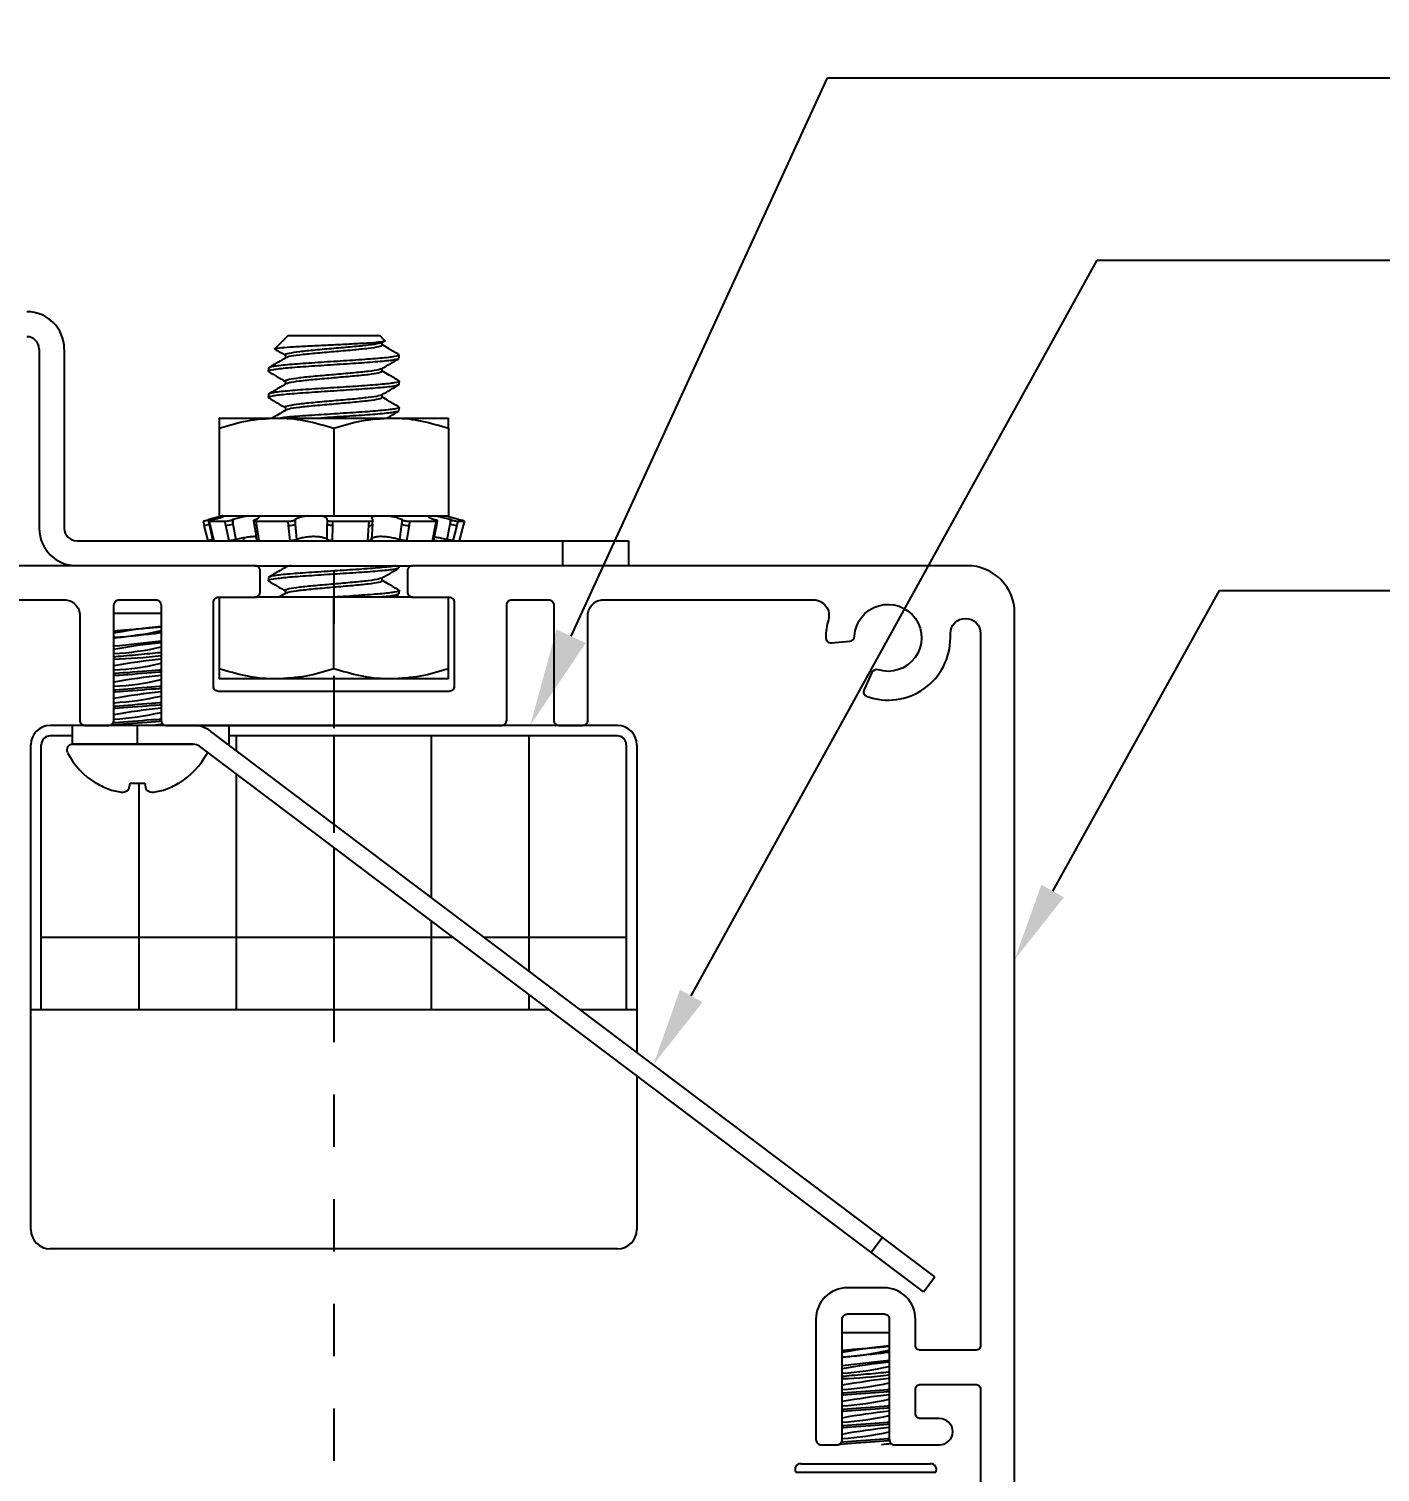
# Model space of a CAD drawing. Extents: x -5.3 to 5.7, y -1.2 to 8.2.
# Drawn here: x -0.582 to 1.998, y 1.698 to 4.455 of the extents above; entities that cross this region are included whole.
import ezdxf
from ezdxf import colors
from ezdxf.entities.mleader import LeaderData, LeaderLine
from ezdxf.math import Vec2, Vec3

# ---------------------------------------------------------------- set-up
doc = ezdxf.new("R2010")
doc.units = 0
doc.header["$LTSCALE"] = 0.5
doc.header["$MEASUREMENT"] = 0
doc.linetypes.add('PHANTOM', pattern=[0.5, 0.25, -0.05, 0.05, -0.05, 0.05, -0.05])
doc.layers.add('Construction', color=60, linetype='PHANTOM', plot=False)
doc.layers.add('CUST DWG', color=60, linetype='CONTINUOUS', lineweight=20)
for name, color, linetype in [('Driver', 210, 'CONTINUOUS'), ('FAB DWG', 221, 'CONTINUOUS'), ('Hardware', 242, 'CONTINUOUS'), ('Housing', 150, 'CONTINUOUS'), ('Mounting', 4, 'CONTINUOUS')]:
    doc.layers.add(name, color=color, linetype=linetype)
doc.styles.add('LSAD_Standard', font='arial.ttf')
doc.styles.get("Standard").update_dxf_attribs({"font": 'arial.ttf'})

msp = doc.modelspace()

# ---------------------------------------------------------------- linework, layer by layer
at = {"layer": 'Construction', "ltscale": 0.5, "transparency": 16777216}
msp.add_line((0, 3.4192), (0, 0), dxfattribs=at)
at = {"layer": 'Driver', "transparency": 16777216}
for p, q in [((0.5415, 3.1242), (-0.5415, 3.1242)), ((-0.4999, 3.1042), (-0.5415, 3.1042)), ((0.5415, 3.1042), (-0.2002, 3.1042)), ((-0.1862, 3.1042), (-0.1862, 3.0762)), ((0, 3.1042), (0, 2.9359)), ((0.1862, 3.1042), (0.1862, 2.7955)), ((0.3724, 3.1042), (0.3724, 2.6552)), ((-0.5785, 2.1612), (-0.5785, 3.0872)), ((-0.5585, 2.5809), (-0.5585, 3.0872)), ((0.5585, 3.0872), (0.5585, 2.5809)), ((0.5785, 3.0872), (0.5785, 2.4999)), ((-0.3724, 3.0139), (-0.3724, 2.5809)), ((-0.1862, 3.0312), (-0.1862, 2.5809)), ((0, 2.8909), (0, 2.5809)), ((0.1862, 2.7506), (0.1862, 2.5809)), ((0.2283, 2.7189), (-0.5585, 2.7189)), ((0.5585, 2.7189), (0.2879, 2.7189)), ((0.3724, 2.6103), (0.3724, 2.5809)), ((0.4114, 2.5809), (-0.5785, 2.5809)), ((0.5785, 2.5809), (0.471, 2.5809)), ((0.5785, 2.455), (0.5785, 2.1612)), ((0.5415, 2.1242), (-0.5415, 2.1242))]:
    msp.add_line(p, q, dxfattribs=at)
for centre, radius, start, end in [((-0.5415, 3.0872), 0.037, 90, 180), ((0.5415, 3.0872), 0.037, 0, 90), ((-0.5415, 3.0872), 0.017, 90, 180), ((0.5415, 3.0872), 0.017, 0, 90), ((-0.5415, 2.1612), 0.037, 180, 270), ((0.5415, 2.1612), 0.037, 270, 0)]:
    msp.add_arc(centre, radius, start, end, dxfattribs=at)
at = {"layer": 'Hardware', "transparency": 16777216}
for p, q in [((-0.0874, 3.8692), (-0.1129, 3.8438)), ((-0.0874, 3.8692), (0.0876, 3.8692)), ((0.097, 3.8597), (0.0876, 3.8692)), ((0.0917, 3.8556), (0.0962, 3.8583)), ((0.0926, 3.8504), (0.0926, 3.8561)), ((0.1219, 3.8338), (0.1251, 3.8317)), ((-0.1249, 3.8067), (-0.1249, 3.8004)), ((-0.0925, 3.8317), (-0.0925, 3.826)), ((0.0926, 3.8004), (0.0926, 3.8061)), ((0.1251, 3.8255), (0.1251, 3.8317)), ((-0.0925, 3.7817), (-0.0925, 3.776)), ((0.1251, 3.7754), (0.1251, 3.7817)), ((-0.1249, 3.7567), (-0.1249, 3.7505)), ((0.0926, 3.7504), (0.0926, 3.7561)), ((-0.0925, 3.7317), (-0.0925, 3.726)), ((0.1251, 3.7255), (0.1251, 3.7317)), ((-0.2187, 3.7114), (-0.1093, 3.7114)), ((-0.1093, 3.7114), (0.1094, 3.7114)), ((0.1094, 3.7114), (0.2188, 3.7114)), ((-0.2187, 3.6918), (-0.2187, 3.5244)), ((0.0001, 3.6918), (0.0001, 3.5244)), ((0.2188, 3.6918), (0.2188, 3.5244)), ((-0.2497, 3.5142), (-0.2476, 3.5062)), ((-0.2476, 3.5062), (-0.2379, 3.5088)), ((-0.2398, 3.477), (-0.2476, 3.5062)), ((-0.2379, 3.5174), (-0.2401, 3.5168)), ((-0.2401, 3.5168), (-0.2379, 3.5088)), ((-0.239, 3.5143), (-0.2369, 3.5062)), ((-0.2385, 3.5142), (-0.2081, 3.5142)), ((-0.2385, 3.5142), (-0.2364, 3.5062)), ((-0.2118, 3.5244), (-0.2379, 3.5174)), ((-0.2379, 3.5174), (-0.2379, 3.5149)), ((-0.2379, 3.5102), (-0.2379, 3.5088)), ((-0.2379, 3.5088), (-0.2319, 3.4792)), ((-0.2364, 3.5062), (-0.2291, 3.477)), ((-0.2319, 3.5168), (-0.2298, 3.5174)), ((-0.2187, 3.5244), (0.0001, 3.5244)), ((-0.2064, 3.5062), (-0.2081, 3.5142)), ((-0.1996, 3.477), (-0.2064, 3.5062)), ((-0.1925, 3.5174), (-0.1942, 3.5168)), ((-0.1942, 3.5168), (-0.1925, 3.5088)), ((-0.1925, 3.5174), (-0.1925, 3.5088)), ((-0.1925, 3.5088), (-0.1873, 3.4792)), ((-0.1532, 3.5151), (-0.1518, 3.5071)), ((-0.1511, 3.5168), (-0.1497, 3.5174)), ((-0.149, 3.5142), (-0.087, 3.5142)), ((-0.149, 3.5142), (-0.1477, 3.5062)), ((-0.1477, 3.5062), (-0.1434, 3.477)), ((-0.0864, 3.5062), (-0.087, 3.5142)), ((-0.0832, 3.477), (-0.0864, 3.5062)), ((-0.0735, 3.5174), (-0.0741, 3.5168)), ((-0.0741, 3.5168), (-0.0735, 3.5088)), ((-0.0735, 3.5174), (-0.0735, 3.5088)), ((-0.0735, 3.5088), (-0.0711, 3.4792)), ((-0.0127, 3.4792), (-0.0124, 3.5088)), ((-0.0125, 3.5168), (-0.0124, 3.5174)), ((-0.0125, 3.5167), (-0.0124, 3.5086)), ((-0.0025, 3.5062), (-0.0029, 3.477)), ((-0.0026, 3.5142), (0.0674, 3.5142)), ((-0.0026, 3.5142), (-0.0025, 3.5062)), ((0.0001, 3.5244), (0.2188, 3.5244)), ((0.065, 3.477), (0.0667, 3.5062)), ((0.0667, 3.5062), (0.0674, 3.5142)), ((0.0736, 3.5088), (0.0723, 3.4792)), ((0.0736, 3.5174), (0.0743, 3.5168)), ((0.0741, 3.5079), (0.0747, 3.516)), ((0.1259, 3.4792), (0.1297, 3.5088)), ((0.1297, 3.5174), (0.1297, 3.5088)), ((0.1309, 3.5168), (0.1297, 3.5174)), ((0.1297, 3.5088), (0.1309, 3.5168)), ((0.1437, 3.5062), (0.1388, 3.477)), ((0.1448, 3.5142), (0.1437, 3.5062)), ((0.1448, 3.5142), (0.196, 3.5142)), ((0.1884, 3.477), (0.1943, 3.5062)), ((0.1926, 3.5174), (0.1943, 3.5168)), ((0.1943, 3.5062), (0.196, 3.5142)), ((0.1965, 3.5066), (0.1982, 3.5147)), ((0.2381, 3.5174), (0.2119, 3.5244)), ((0.2164, 3.4792), (0.2222, 3.5088)), ((0.2222, 3.5174), (0.2222, 3.5088)), ((0.2243, 3.5168), (0.2222, 3.5174)), ((0.2222, 3.5088), (0.2243, 3.5168)), ((0.235, 3.5062), (0.2274, 3.477)), ((0.237, 3.5142), (0.235, 3.5062)), ((0.237, 3.5142), (0.2498, 3.5142)), ((0.2381, 3.5174), (0.2402, 3.5168)), ((0.2399, 3.477), (0.2477, 3.5062)), ((0.2477, 3.5062), (0.2499, 3.5142)), ((0.2477, 3.5062), (0.2498, 3.5142)), ((0.2477, 3.5062), (0.2477, 3.5062)), ((-0.1723, 3.4828), (-0.1723, 3.477)), ((-0.0925, 3.4292), (-0.0925, 3.426)), ((0.1251, 3.4254), (0.1251, 3.4292)), ((-0.1249, 3.4067), (-0.1249, 3.4004)), ((0.0926, 3.4004), (0.0926, 3.4061)), ((0.0001, 3.3692), (-0.1506, 3.3692)), ((-0.0915, 3.3766), (-0.1035, 3.3696)), ((-0.0925, 3.3817), (-0.0925, 3.376)), ((0.0001, 3.2325), (0.0001, 3.3692)), ((0.1507, 3.3692), (0.0001, 3.3692)), ((0.115, 3.3692), (0.1244, 3.3747)), ((0.1251, 3.3755), (0.1251, 3.3817)), ((0.2188, 3.2325), (0.2188, 3.3692)), ((-0.1093, 3.2129), (-0.2187, 3.2129)), ((0.1094, 3.2129), (-0.1093, 3.2129)), ((0.2188, 3.2129), (0.1094, 3.2129)), ((-0.2686, 3.1242), (-0.4999, 3.1242)), ((-0.4999, 3.1242), (-0.4999, 3.0883)), ((-0.3749, 3.0883), (-0.3749, 3.1242)), ((-0.2002, 3.1242), (-0.2686, 3.1242)), ((-0.2002, 3.1242), (-0.2002, 3.0883)), ((-0.2686, 3.0883), (-0.4999, 3.0883)), ((1.1477, 2.071), (-0.235, 3.1129)), ((-0.2002, 3.0883), (-0.2023, 3.0883)), ((1.1261, 2.0424), (-0.2566, 3.0843)), ((1.0478, 2.1463), (1.0262, 2.1176)), ((1.1261, 2.0424), (1.1477, 2.071))]:
    msp.add_line(p, q, dxfattribs=at)
at = {"layer": 'Hardware', "linetype": 'Continuous', "transparency": 16777216}
for p, q in [((-0.3299, 3.3383), (-0.4199, 3.3383)), ((-0.3228, 3.1242), (-0.3228, 3.1246)), ((-0.4989, 3.0883), (-0.3749, 3.0883)), ((-0.3749, 3.0883), (-0.2686, 3.0883)), ((-0.4544, 3.0139), (-0.4532, 3.0139)), ((-0.3911, 3.0017), (-0.389, 3.0139)), ((-0.389, 3.0139), (-0.3609, 3.0139)), ((-0.3609, 3.0139), (-0.3588, 3.0017)), ((-0.2967, 3.0139), (-0.2955, 3.0139)), ((1.0607, 1.964), (0.9707, 1.964)), ((0.8917, 1.714), (1.0157, 1.714)), ((1.0157, 1.714), (1.1397, 1.714)), ((0.882, 1.6978), (1.0157, 1.6978)), ((1.0157, 1.6978), (1.1494, 1.6978))]:
    msp.add_line(p, q, dxfattribs=at)
at = {"layer": 'Hardware', "transparency": 16777216, "flags": 128}
for points in [[(-0.2364, 3.5062), (-0.2369, 3.5062), (-0.2369, 3.5062)], [(-0.1477, 3.5062), (-0.1492, 3.5062), (-0.1504, 3.5063), (-0.1512, 3.5066), (-0.1517, 3.5069), (-0.1518, 3.5071)], [(-0.0025, 3.5062), (-0.0045, 3.5062), (-0.0064, 3.5063), (-0.0082, 3.5066), (-0.0097, 3.5069), (-0.0109, 3.5073), (-0.0118, 3.5077), (-0.0123, 3.5082), (-0.0124, 3.5086)], [(0.0667, 3.5062), (0.0686, 3.5062), (0.0703, 3.5063), (0.0717, 3.5066), (0.0728, 3.5069), (0.0736, 3.5073), (0.074, 3.5077), (0.0741, 3.5079)], [(0.1943, 3.5062), (0.1954, 3.5062), (0.1961, 3.5063), (0.1965, 3.5066), (0.1965, 3.5066)]]:
    msp.add_lwpolyline(points, dxfattribs=at)
at = {"layer": 'Hardware', "linetype": 'Continuous', "transparency": 16777216, "flags": 128}
for points in [[(-0.3294, 3.3126), (-0.3317, 3.3122), (-0.3343, 3.3119), (-0.3372, 3.3115), (-0.3405, 3.3111), (-0.344, 3.3108), (-0.3476, 3.3104), (-0.3515, 3.3101), (-0.3555, 3.3098), (-0.3598, 3.3094), (-0.3641, 3.309), (-0.3685, 3.3087), (-0.373, 3.3083), (-0.3776, 3.3079), (-0.3821, 3.3075), (-0.3866, 3.3071), (-0.391, 3.3068), (-0.3955, 3.3064), (-0.3996, 3.3061), (-0.4036, 3.3057), (-0.4074, 3.3054), (-0.4111, 3.305), (-0.4144, 3.3047), (-0.4175, 3.3043), (-0.4204, 3.3039)], [(-0.4206, 3.2912), (-0.4173, 3.2917), (-0.4137, 3.2922), (-0.4097, 3.2927), (-0.4055, 3.2931), (-0.4012, 3.2936), (-0.3966, 3.2941), (-0.3919, 3.2946), (-0.3869, 3.2951), (-0.3822, 3.2956), (-0.3774, 3.2961), (-0.3726, 3.2966), (-0.3677, 3.2972), (-0.363, 3.2977), (-0.3584, 3.2982), (-0.3539, 3.2987), (-0.3494, 3.2992), (-0.3453, 3.2996), (-0.3414, 3.3001), (-0.3378, 3.3006), (-0.3343, 3.3011), (-0.3314, 3.3016), (-0.3288, 3.3021)], [(-0.4199, 3.2553), (-0.4163, 3.2557), (-0.4115, 3.2562), (-0.4063, 3.2567), (-0.4011, 3.2572), (-0.3958, 3.2576), (-0.3901, 3.2582), (-0.3843, 3.2587), (-0.3788, 3.2592), (-0.3732, 3.2597), (-0.3675, 3.2602), (-0.3619, 3.2608), (-0.3565, 3.2613), (-0.3512, 3.2617), (-0.3461, 3.2622), (-0.3411, 3.2627), (-0.3365, 3.2632), (-0.3322, 3.2637), (-0.3282, 3.2642)], [(-0.4199, 3.2235), (-0.4167, 3.2238), (-0.4094, 3.2244), (-0.4016, 3.225), (-0.3931, 3.2256), (-0.3841, 3.2263), (-0.3749, 3.227), (-0.3657, 3.2277), (-0.3568, 3.2283), (-0.3483, 3.229), (-0.3404, 3.2296), (-0.3331, 3.2302), (-0.3299, 3.2305)], [(-0.4199, 3.2196), (-0.4167, 3.2199), (-0.4094, 3.2205), (-0.4016, 3.2211), (-0.3931, 3.2217), (-0.3841, 3.2224), (-0.3749, 3.2231), (-0.3657, 3.2238), (-0.3568, 3.2244), (-0.3483, 3.2251), (-0.3404, 3.2257), (-0.3331, 3.2263), (-0.3299, 3.2266)], [(-0.4199, 3.1922), (-0.4167, 3.1925), (-0.4094, 3.1931), (-0.4016, 3.1937), (-0.3931, 3.1944), (-0.3841, 3.195), (-0.3749, 3.1957), (-0.3657, 3.1964), (-0.3568, 3.1971), (-0.3483, 3.1977), (-0.3404, 3.1983), (-0.3331, 3.1989), (-0.3299, 3.1992)], [(-0.4199, 3.1883), (-0.4167, 3.1886), (-0.4094, 3.1892), (-0.4016, 3.1898), (-0.3931, 3.1904), (-0.3841, 3.1911), (-0.3749, 3.1918), (-0.3657, 3.1925), (-0.3568, 3.1932), (-0.3483, 3.1938), (-0.3404, 3.1944), (-0.3331, 3.195), (-0.3299, 3.1953)], [(-0.4199, 3.161), (-0.4167, 3.1613), (-0.4094, 3.1619), (-0.4016, 3.1625), (-0.3931, 3.1631), (-0.3841, 3.1638), (-0.3749, 3.1645), (-0.3657, 3.1652), (-0.3568, 3.1658), (-0.3483, 3.1665), (-0.3404, 3.1671), (-0.3331, 3.1677), (-0.3299, 3.168)], [(-0.4199, 3.1571), (-0.4167, 3.1574), (-0.4094, 3.158), (-0.4016, 3.1586), (-0.3931, 3.1592), (-0.3841, 3.1599), (-0.3749, 3.1606), (-0.3657, 3.1613), (-0.3568, 3.1619), (-0.3483, 3.1626), (-0.3404, 3.1632), (-0.3331, 3.1638), (-0.3299, 3.1641)], [(-0.4255, 3.1253), (-0.4235, 3.1255), (-0.4167, 3.1261), (-0.4094, 3.1267), (-0.4016, 3.1273), (-0.3931, 3.1279), (-0.3841, 3.1286), (-0.3749, 3.1293), (-0.3657, 3.13), (-0.3568, 3.1307), (-0.3483, 3.1313), (-0.3404, 3.1319), (-0.3331, 3.1325), (-0.3298, 3.1328)], [(-0.421, 3.1296), (-0.4167, 3.13), (-0.4094, 3.1306), (-0.4016, 3.1312), (-0.3931, 3.1319), (-0.3841, 3.1325), (-0.3749, 3.1332), (-0.3657, 3.1339), (-0.3568, 3.1346), (-0.3483, 3.1352), (-0.3404, 3.1358), (-0.3331, 3.1364), (-0.3299, 3.1367)], [(1.0607, 1.9382), (1.0589, 1.9379), (1.0563, 1.9376), (1.0534, 1.9372), (1.0502, 1.9368), (1.0466, 1.9365), (1.043, 1.9361), (1.0392, 1.9358), (1.0351, 1.9355), (1.0308, 1.9351), (1.0265, 1.9347), (1.0221, 1.9344), (1.0176, 1.934), (1.013, 1.9336), (1.0085, 1.9332), (1.0041, 1.9328), (0.9996, 1.9325), (0.9952, 1.9321), (0.991, 1.9318), (0.987, 1.9314), (0.9832, 1.9311), (0.9795, 1.9307), (0.9762, 1.9304), (0.9731, 1.93), (0.9707, 1.9297)], [(0.9707, 1.917), (0.9733, 1.9174), (0.9769, 1.9179), (0.9809, 1.9184), (0.9852, 1.9188), (0.9895, 1.9193), (0.994, 1.9198), (0.9988, 1.9203), (1.0037, 1.9208), (1.0084, 1.9213), (1.0132, 1.9218), (1.0181, 1.9223), (1.023, 1.9229), (1.0276, 1.9234), (1.0322, 1.9239), (1.0368, 1.9244), (1.0412, 1.9249), (1.0453, 1.9253), (1.0492, 1.9258), (1.0529, 1.9263), (1.0563, 1.9268), (1.0592, 1.9273), (1.0607, 1.9276)], [(0.9707, 1.881), (0.9743, 1.8814), (0.9792, 1.8819), (0.9843, 1.8824), (0.9895, 1.8829), (0.9949, 1.8833), (1.0005, 1.8839), (1.0063, 1.8844), (1.0118, 1.8849), (1.0175, 1.8854), (1.0231, 1.8859), (1.0287, 1.8865), (1.0341, 1.887), (1.0394, 1.8874), (1.0445, 1.8879), (1.0495, 1.8884), (1.0541, 1.8889), (1.0584, 1.8894), (1.0607, 1.8896)], [(0.9707, 1.8492), (0.9739, 1.8495), (0.9812, 1.8501), (0.989, 1.8507), (0.9975, 1.8513), (1.0065, 1.852), (1.0157, 1.8527), (1.0249, 1.8534), (1.0339, 1.854), (1.0423, 1.8547), (1.0502, 1.8553), (1.0575, 1.8559), (1.0607, 1.8562)], [(0.9707, 1.8453), (0.9739, 1.8456), (0.9812, 1.8462), (0.989, 1.8468), (0.9975, 1.8474), (1.0065, 1.8481), (1.0157, 1.8488), (1.0249, 1.8495), (1.0339, 1.8501), (1.0423, 1.8508), (1.0502, 1.8514), (1.0575, 1.852), (1.0607, 1.8523)], [(0.9707, 1.8179), (0.9739, 1.8182), (0.9812, 1.8188), (0.989, 1.8194), (0.9975, 1.8201), (1.0065, 1.8207), (1.0157, 1.8214), (1.0249, 1.8221), (1.0339, 1.8228), (1.0423, 1.8234), (1.0502, 1.824), (1.0575, 1.8246), (1.0607, 1.8249)], [(0.9707, 1.814), (0.9739, 1.8143), (0.9812, 1.8149), (0.989, 1.8155), (0.9975, 1.8161), (1.0065, 1.8168), (1.0157, 1.8175), (1.0249, 1.8182), (1.0339, 1.8189), (1.0423, 1.8195), (1.0502, 1.8201), (1.0575, 1.8207), (1.0607, 1.821)], [(0.9707, 1.7867), (0.9739, 1.787), (0.9812, 1.7876), (0.989, 1.7882), (0.9975, 1.7888), (1.0065, 1.7895), (1.0157, 1.7902), (1.0249, 1.7909), (1.0339, 1.7915), (1.0423, 1.7922), (1.0502, 1.7928), (1.0575, 1.7934), (1.0607, 1.7937)], [(0.9707, 1.7828), (0.9739, 1.7831), (0.9812, 1.7837), (0.989, 1.7843), (0.9975, 1.7849), (1.0065, 1.7856), (1.0157, 1.7863), (1.0249, 1.787), (1.0339, 1.7876), (1.0423, 1.7883), (1.0502, 1.7889), (1.0575, 1.7895), (1.0607, 1.7898)], [(0.9649, 1.7509), (0.9671, 1.7512), (0.9739, 1.7518), (0.9812, 1.7524), (0.989, 1.753), (0.9975, 1.7536), (1.0065, 1.7543), (1.0157, 1.755), (1.0249, 1.7557), (1.0339, 1.7564), (1.0423, 1.757), (1.0502, 1.7576), (1.0575, 1.7582), (1.0608, 1.7585)], [(0.9695, 1.7553), (0.9739, 1.7557), (0.9812, 1.7563), (0.989, 1.7569), (0.9975, 1.7576), (1.0065, 1.7582), (1.0157, 1.7589), (1.0249, 1.7596), (1.0339, 1.7603), (1.0423, 1.7609), (1.0502, 1.7615), (1.0575, 1.7621), (1.0607, 1.7624)]]:
    msp.add_lwpolyline(points, dxfattribs=at)
at = {"layer": 'Hardware', "transparency": 16777216}
for centre, radius, start, end in [((-0.2087, 3.5571), 0.0509, 272.5399, 288.5203), ((-0.0847, 3.531), 0.0249, 266.0777, 296.6491), ((0.1432, 3.5426), 0.0364, 248.2506, 270.7763), ((0.241, 3.5684), 0.0625, 252.5474, 264.4831), ((-0.2686, 3.0683), 0.0559, 53, 90), ((-0.2686, 3.0683), 0.02, 53, 90)]:
    msp.add_arc(centre, radius, start, end, dxfattribs=at)
at = {"layer": 'Hardware', "linetype": 'Continuous', "transparency": 16777216}
for centre, radius, start, end in [((-0.1958, 2.0583), 1.2623, 96.0978, 100.2255), ((-0.4482, 3.8138), 0.522, 273.1066, 283.0971), ((-0.7018, 6.2062), 2.9438, 275.494, 277.2566), ((-0.1958, 2.0265), 1.2629, 96.0988, 100.2248), ((-0.4572, 4.3093), 1.0592, 272.0003, 276.9013), ((-0.4482, 3.7827), 0.5221, 273.108, 283.096), ((-0.1956, 1.9944), 1.2637, 96.1004, 100.2237), ((-0.4482, 3.7514), 0.5221, 273.108, 283.096), ((-0.1956, 1.9632), 1.2637, 96.1004, 100.2237), ((-0.4482, 3.7202), 0.5221, 273.108, 283.096), ((-0.1956, 1.9319), 1.2637, 96.1004, 100.2237), ((-0.4482, 3.6889), 0.5221, 273.108, 283.096), ((-0.1956, 1.9007), 1.2637, 96.1004, 100.2237), ((-0.4527, 3.6867), 0.5514, 273.4052, 282.8632), ((-0.2093, 1.9607), 1.1714, 95.7224, 96.6796), ((-0.4989, 3.0773), 0.011, 90, 207.7001), ((-0.3749, 3.1423), 0.151, 207.7001, 238.2579), ((-0.3749, 3.1423), 0.151, 301.7421, 332.2999), ((-0.251, 3.0773), 0.011, 332.2999, 334.5453), ((-0.3753, 3.1442), 0.1518, 239.1506, 249.8273), ((-0.3746, 3.1442), 0.1518, 290.1727, 300.8494), ((-0.3891, 3.1221), 0.1264, 252.2592, 263.9232), ((-0.4118, 3.0313), 0.0361, 284.8463, 304.941), ((-0.3381, 3.0313), 0.0361, 235.059, 255.1537), ((-0.3607, 3.1221), 0.1264, 276.0768, 287.7408), ((1.1948, 0.684), 1.2623, 96.0978, 100.2255), ((0.9424, 2.4395), 0.522, 273.1066, 283.0971), ((0.6888, 4.8319), 2.9438, 275.494, 277.2566), ((1.1949, 0.6522), 1.2629, 96.0988, 100.2248), ((0.9424, 2.4084), 0.5221, 273.108, 283.096), ((0.9334, 2.935), 1.0592, 272.0165, 276.9013), ((1.195, 0.6201), 1.2637, 96.1004, 100.2237), ((0.9424, 2.3771), 0.5221, 273.108, 283.096), ((1.195, 0.5889), 1.2637, 96.1004, 100.2237), ((0.9424, 2.3459), 0.5221, 273.108, 283.096), ((1.195, 0.5576), 1.2637, 96.1004, 100.2237), ((0.9424, 2.3146), 0.5221, 273.108, 283.096), ((1.195, 0.5264), 1.2637, 96.1004, 100.2237), ((0.9379, 2.3124), 0.5514, 273.4052, 282.8632), ((1.1813, 0.5864), 1.1714, 95.7168, 96.6374), ((0.8917, 1.703), 0.011, 90, 207.7001), ((1.1397, 1.703), 0.011, 332.2999, 90)]:
    msp.add_arc(centre, radius, start, end, dxfattribs=at)
at = {"layer": 'Hardware', "transparency": 16777216}
for points, knots in [([(-0.1127, 3.8436), (-0.1128, 3.8436), (-0.1144, 3.8442), (-0.1052, 3.8454), (-0.0852, 3.8472), (-0.0549, 3.8488), (-0.0194, 3.8506), (0.0172, 3.8523), (0.0506, 3.8541), (0.0775, 3.8557), (0.0932, 3.8575), (0.0995, 3.8587), (0.097, 3.8594), (0.0968, 3.8594)], [0, 0, 0, 0, 0.006633, 0.123885, 0.237209, 0.350606, 0.460883, 0.570203, 0.677668, 0.782933, 0.887579, 0.988809, 1, 1, 1, 1]), ([(-0.1117, 3.8423), (-0.1104, 3.8416), (-0.104, 3.8379), (-0.0976, 3.8341), (-0.0925, 3.8311)], [0, 0, 0, 0, 0.196907, 1, 1, 1, 1]), ([(0.0901, 3.8556), (0.0891, 3.8549), (0.0864, 3.8532), (0.0668, 3.8505), (0.0365, 3.8473), (0, 3.8442), (-0.0362, 3.8411), (-0.0674, 3.8379), (-0.0866, 3.8348), (-0.0948, 3.8327), (-0.0925, 3.8317), (-0.0925, 3.8317)], [0, 0, 0, 0, 0.0840639, 0.2148943, 0.3457246, 0.476555, 0.6073854, 0.7382158, 0.8690461, 0.9998765, 1, 1, 1, 1]), ([(0.0926, 3.8504), (0.0912, 3.8494), (0.0884, 3.8473), (0.067, 3.8442), (0.0364, 3.8411), (0.0001, 3.8379), (-0.0364, 3.8348), (-0.0667, 3.8317), (-0.0863, 3.829), (-0.0889, 3.8273), (-0.0899, 3.8266)], [0, 0, 0, 0, 0.130928, 0.261918, 0.392908, 0.523898, 0.654888, 0.785877, 0.916867, 1, 1, 1, 1]), ([(0.1243, 3.8326), (0.1182, 3.8361), (0.1076, 3.8423), (0.097, 3.8484), (0.0926, 3.851)], [0, 0, 0, 0, 0.579774, 1, 1, 1, 1]), ([(0.1225, 3.8246), (0.121, 3.8239), (0.1174, 3.822), (0.0903, 3.8192), (0.0493, 3.8161), (0, 3.813), (-0.0489, 3.8098), (-0.0909, 3.8067), (-0.1175, 3.8036), (-0.1282, 3.8012), (-0.1234, 3.7999), (-0.1224, 3.7996)], [0, 0, 0, 0, 0.091898, 0.216898, 0.341898, 0.466898, 0.591898, 0.716898, 0.841898, 0.966898, 1, 1, 1, 1]), ([(-0.0915, 3.8266), (-0.0963, 3.8238), (-0.1072, 3.8174), (-0.1181, 3.8111), (-0.1243, 3.8075)], [0, 0, 0, 0, 0.437283, 1, 1, 1, 1]), ([(0.0901, 3.8056), (0.0891, 3.8049), (0.0864, 3.8032), (0.0668, 3.8004), (0.0365, 3.7973), (0, 3.7942), (-0.0362, 3.7911), (-0.0674, 3.788), (-0.0866, 3.7848), (-0.0948, 3.7827), (-0.0925, 3.7817), (-0.0925, 3.7817)], [0, 0, 0, 0, 0.0840639, 0.2148943, 0.3457246, 0.476555, 0.6073854, 0.7382158, 0.8690461, 0.9998765, 1, 1, 1, 1]), ([(0.0917, 3.8056), (0.0971, 3.8088), (0.108, 3.8151), (0.119, 3.8215), (0.1244, 3.8247)], [0, 0, 0, 0, 0.499505, 1, 1, 1, 1]), ([(0.1223, 3.7826), (0.1234, 3.7823), (0.1283, 3.781), (0.1177, 3.7786), (0.091, 3.7754), (0.0491, 3.7723), (0.0001, 3.7692), (-0.0491, 3.7661), (-0.0904, 3.763), (-0.1193, 3.7598), (-0.1231, 3.7577), (-0.1249, 3.7567)], [0, 0, 0, 0, 0.035149, 0.155755, 0.276361, 0.396968, 0.517574, 0.638181, 0.758787, 0.879394, 1, 1, 1, 1]), ([(-0.1243, 3.7997), (-0.1188, 3.7965), (-0.1082, 3.7903), (-0.0976, 3.7841), (-0.0925, 3.7811)], [0, 0, 0, 0, 0.515207, 1, 1, 1, 1]), ([(0.0926, 3.8004), (0.0912, 3.7994), (0.0884, 3.7973), (0.067, 3.7942), (0.0364, 3.7911), (0.0001, 3.788), (-0.0364, 3.7848), (-0.0667, 3.7817), (-0.0863, 3.779), (-0.0889, 3.7773), (-0.0899, 3.7766)], [0, 0, 0, 0, 0.130928, 0.261918, 0.392908, 0.523898, 0.654888, 0.785877, 0.916867, 1, 1, 1, 1]), ([(0.1243, 3.7826), (0.1182, 3.7861), (0.1076, 3.7923), (0.097, 3.7984), (0.0926, 3.801)], [0, 0, 0, 0, 0.579774, 1, 1, 1, 1]), ([(0.1251, 3.7754), (0.1232, 3.7744), (0.1194, 3.7723), (0.0905, 3.7692), (0.0492, 3.7661), (0, 3.763), (-0.0489, 3.7598), (-0.0909, 3.7567), (-0.1175, 3.7536), (-0.1282, 3.7512), (-0.1234, 3.7499), (-0.1224, 3.7496)], [0, 0, 0, 0, 0.120995, 0.24199, 0.362984, 0.483979, 0.604974, 0.725969, 0.846963, 0.967958, 1, 1, 1, 1]), ([(-0.0915, 3.7766), (-0.0963, 3.7738), (-0.1072, 3.7674), (-0.1181, 3.7611), (-0.1243, 3.7575)], [0, 0, 0, 0, 0.437283, 1, 1, 1, 1]), ([(-0.1243, 3.7497), (-0.1188, 3.7465), (-0.1082, 3.7403), (-0.0976, 3.7341), (-0.0925, 3.7311)], [0, 0, 0, 0, 0.5152071, 1, 1, 1, 1]), ([(0.0901, 3.7556), (0.0891, 3.7549), (0.0864, 3.7532), (0.0668, 3.7505), (0.0365, 3.7473), (0, 3.7442), (-0.0362, 3.7411), (-0.0674, 3.7379), (-0.0866, 3.7348), (-0.0948, 3.7327), (-0.0925, 3.7317), (-0.0925, 3.7317)], [0, 0, 0, 0, 0.084064, 0.214894, 0.345725, 0.476555, 0.607385, 0.738216, 0.869046, 0.999877, 1, 1, 1, 1]), ([(0.0926, 3.7504), (0.0912, 3.7494), (0.0884, 3.7473), (0.067, 3.7442), (0.0364, 3.7411), (0.0001, 3.7379), (-0.0364, 3.7348), (-0.0667, 3.7317), (-0.0863, 3.729), (-0.0889, 3.7273), (-0.0899, 3.7266)], [0, 0, 0, 0, 0.130928, 0.261918, 0.392908, 0.523898, 0.654888, 0.785877, 0.916867, 1, 1, 1, 1]), ([(0.0917, 3.7556), (0.0971, 3.7588), (0.108, 3.7651), (0.119, 3.7715), (0.1244, 3.7747)], [0, 0, 0, 0, 0.499505, 1, 1, 1, 1]), ([(0.1243, 3.7326), (0.1182, 3.7361), (0.1076, 3.7423), (0.097, 3.7484), (0.0926, 3.751)], [0, 0, 0, 0, 0.579774, 1, 1, 1, 1]), ([(-0.0915, 3.7266), (-0.0963, 3.7238), (-0.105, 3.7187), (-0.1137, 3.7137), (-0.1176, 3.7114)], [0, 0, 0, 0, 0.549411, 1, 1, 1, 1]), ([(0.1223, 3.7326), (0.1234, 3.7323), (0.1283, 3.731), (0.1177, 3.7286), (0.091, 3.7255), (0.0491, 3.7223), (-0.0001, 3.7192), (-0.0485, 3.7161), (-0.0853, 3.7135), (-0.0978, 3.7119), (-0.102, 3.7114)], [0, 0, 0, 0, 0.042886, 0.190044, 0.337202, 0.484359, 0.631517, 0.778675, 0.925833, 1, 1, 1, 1]), ([(0.1225, 3.7246), (0.121, 3.7239), (0.1175, 3.722), (0.0903, 3.7192), (0.0494, 3.7161), (0.0078, 3.7135), (-0.016, 3.7119), (-0.024, 3.7114)], [0, 0, 0, 0, 0.173425, 0.40932, 0.645214, 0.881109, 1, 1, 1, 1]), ([(0.1016, 3.7114), (0.1037, 3.7126), (0.1113, 3.7171), (0.119, 3.7215), (0.1244, 3.7247)], [0, 0, 0, 0, 0.282364, 1, 1, 1, 1]), ([(-0.2187, 3.6918), (-0.2009, 3.6973), (-0.1651, 3.7083), (-0.128, 3.7104), (-0.1093, 3.7114)], [0, 0, 0, 0, 0.495458, 1, 1, 1, 1]), ([(-0.2187, 3.7114), (-0.2187, 3.7107), (-0.2187, 3.7095), (-0.2187, 3.7013), (-0.2187, 3.6944), (-0.2187, 3.6918)], [0, 0, 0, 0, 0.383308, 0.772192, 1, 1, 1, 1]), ([(-0.1093, 3.7114), (-0.1067, 3.7114), (-0.0871, 3.7112), (-0.0501, 3.7069), (-0.0167, 3.6969), (0.0001, 3.6918)], [0, 0, 0, 0, 0.070069, 0.530774, 1, 1, 1, 1]), ([(0.0001, 3.6918), (0.0178, 3.6973), (0.0537, 3.7083), (0.0907, 3.7104), (0.1094, 3.7114)], [0, 0, 0, 0, 0.495458, 1, 1, 1, 1]), ([(0.1094, 3.7114), (0.112, 3.7114), (0.1317, 3.7112), (0.1687, 3.7069), (0.202, 3.6969), (0.2188, 3.6918)], [0, 0, 0, 0, 0.070069, 0.530774, 1, 1, 1, 1]), ([(0.2188, 3.6918), (0.2188, 3.6944), (0.2188, 3.7013), (0.2188, 3.7094), (0.2188, 3.7107), (0.2188, 3.7114)], [0, 0, 0, 0, 0.227808, 0.611434, 1, 1, 1, 1]), ([(-0.2497, 3.5142), (-0.2497, 3.5142), (-0.2495, 3.5142), (-0.248, 3.5147), (-0.2456, 3.5153), (-0.2428, 3.5161), (-0.2409, 3.5166), (-0.2401, 3.5168)], [0, 0, 0, 0, 0.209349, 0.418699, 0.628042, 0.837386, 1, 1, 1, 1]), ([(-0.2319, 3.5168), (-0.2329, 3.5165), (-0.235, 3.5159), (-0.2373, 3.5151), (-0.2388, 3.5146), (-0.2392, 3.5142), (-0.2387, 3.5142), (-0.2385, 3.5142)], [0, 0, 0, 0, 0.209349, 0.418698, 0.628046, 0.83739, 1, 1, 1, 1]), ([(-0.2113, 3.5244), (-0.2134, 3.5238), (-0.2177, 3.5228), (-0.2272, 3.5202), (-0.2343, 3.5183), (-0.2379, 3.5174)], [0, 0, 0, 0, 0.325685, 0.652908, 1, 1, 1, 1]), ([(-0.2298, 3.5174), (-0.2264, 3.5183), (-0.2197, 3.5203), (-0.2119, 3.5228), (-0.2092, 3.5239), (-0.2079, 3.5244)], [0, 0, 0, 0, 0.342928, 0.687029, 1, 1, 1, 1]), ([(-0.2081, 3.5142), (-0.2074, 3.5142), (-0.206, 3.5142), (-0.2029, 3.5147), (-0.1996, 3.5153), (-0.1966, 3.5161), (-0.1949, 3.5166), (-0.1942, 3.5168)], [0, 0, 0, 0, 0.209349, 0.418699, 0.628042, 0.837386, 1, 1, 1, 1]), ([(-0.1622, 3.5244), (-0.1647, 3.524), (-0.1705, 3.5231), (-0.1802, 3.521), (-0.1878, 3.5189), (-0.1916, 3.5177), (-0.1925, 3.5174)], [0, 0, 0, 0, 0.244744, 0.565141, 0.898576, 1, 1, 1, 1]), ([(-0.1511, 3.5168), (-0.1517, 3.5165), (-0.1529, 3.5159), (-0.1533, 3.5151), (-0.1527, 3.5146), (-0.1512, 3.5142), (-0.1497, 3.5142), (-0.149, 3.5142)], [0, 0, 0, 0, 0.209349, 0.418698, 0.628046, 0.83739, 1, 1, 1, 1]), ([(-0.1519, 3.5071), (-0.1511, 3.5025), (-0.1493, 3.4928), (-0.1483, 3.4831), (-0.1478, 3.478)], [0, 0, 0, 0, 0.475254, 1, 1, 1, 1]), ([(-0.1497, 3.5174), (-0.1477, 3.5184), (-0.1436, 3.5203), (-0.143, 3.5219), (-0.1427, 3.5227)], [0, 0, 0, 0, 0.499611, 1, 1, 1, 1]), ([(-0.087, 3.5142), (-0.0859, 3.5142), (-0.0837, 3.5142), (-0.0804, 3.5147), (-0.0774, 3.5153), (-0.0752, 3.5161), (-0.0745, 3.5166), (-0.0741, 3.5168)], [0, 0, 0, 0, 0.209349, 0.418699, 0.628042, 0.837386, 1, 1, 1, 1]), ([(-0.0511, 3.5244), (-0.0544, 3.5238), (-0.0611, 3.5228), (-0.0691, 3.5202), (-0.072, 3.5183), (-0.0735, 3.5174)], [0, 0, 0, 0, 0.3256846, 0.6529077, 1, 1, 1, 1]), ([(-0.0124, 3.5174), (-0.0126, 3.5183), (-0.0129, 3.5203), (-0.0179, 3.5228), (-0.0233, 3.5239), (-0.0258, 3.5244)], [0, 0, 0, 0, 0.343625, 0.687713, 1, 1, 1, 1]), ([(-0.0125, 3.5168), (-0.0124, 3.5165), (-0.0123, 3.5159), (-0.0108, 3.5151), (-0.0084, 3.5146), (-0.0055, 3.5142), (-0.0035, 3.5142), (-0.0026, 3.5142)], [0, 0, 0, 0, 0.209349, 0.418698, 0.628046, 0.83739, 1, 1, 1, 1]), ([(0.0674, 3.5142), (0.0684, 3.5142), (0.0705, 3.5142), (0.073, 3.5147), (0.0745, 3.5153), (0.0749, 3.5161), (0.0745, 3.5166), (0.0743, 3.5168)], [0, 0, 0, 0, 0.209349, 0.418699, 0.628042, 0.837386, 1, 1, 1, 1]), ([(0.0795, 3.5244), (0.0775, 3.5238), (0.0735, 3.5228), (0.0714, 3.5202), (0.0728, 3.5183), (0.0736, 3.5174)], [0, 0, 0, 0, 0.3256846, 0.6529077, 1, 1, 1, 1]), ([(0.1297, 3.5174), (0.129, 3.5177), (0.1262, 3.519), (0.1196, 3.5212), (0.1106, 3.5233), (0.1048, 3.5241), (0.1027, 3.5244)], [0, 0, 0, 0, 0.115981, 0.461873, 0.805337, 1, 1, 1, 1]), ([(0.1309, 3.5168), (0.1315, 3.5165), (0.1329, 3.5159), (0.1359, 3.5151), (0.1392, 3.5146), (0.1424, 3.5142), (0.1441, 3.5142), (0.1448, 3.5142)], [0, 0, 0, 0, 0.209349, 0.418698, 0.628046, 0.83739, 1, 1, 1, 1]), ([(0.18, 3.524), (0.1801, 3.5236), (0.1803, 3.5226), (0.1846, 3.5202), (0.1899, 3.5183), (0.1926, 3.5174)], [0, 0, 0, 0, 0.273077, 0.625829, 1, 1, 1, 1]), ([(0.1909, 3.4775), (0.1919, 3.4835), (0.1936, 3.4932), (0.1957, 3.5029), (0.1965, 3.5066)], [0, 0, 0, 0, 0.6169292, 1, 1, 1, 1]), ([(0.2222, 3.5174), (0.2188, 3.5183), (0.2118, 3.5203), (0.2009, 3.5228), (0.1949, 3.5239), (0.192, 3.5244)], [0, 0, 0, 0, 0.3436078, 0.6876967, 1, 1, 1, 1]), ([(0.196, 3.5142), (0.1966, 3.5142), (0.1979, 3.5142), (0.1984, 3.5147), (0.1979, 3.5153), (0.1965, 3.5161), (0.195, 3.5166), (0.1943, 3.5168)], [0, 0, 0, 0, 0.209349, 0.418699, 0.628042, 0.837386, 1, 1, 1, 1]), ([(0.2243, 3.5168), (0.2253, 3.5165), (0.2274, 3.5159), (0.2307, 3.5151), (0.2337, 3.5146), (0.2359, 3.5142), (0.2366, 3.5142), (0.237, 3.5142)], [0, 0, 0, 0, 0.209349, 0.418698, 0.628046, 0.83739, 1, 1, 1, 1]), ([(0.2498, 3.5142), (0.2498, 3.5142), (0.2497, 3.5142), (0.2481, 3.5147), (0.2458, 3.5153), (0.243, 3.5161), (0.2411, 3.5166), (0.2402, 3.5168)], [0, 0, 0, 0, 0.2093493, 0.418699, 0.6280417, 0.8373864, 1, 1, 1, 1]), ([(-0.2319, 3.4792), (-0.233, 3.4789), (-0.2351, 3.4783), (-0.2376, 3.4776), (-0.2393, 3.4772), (-0.2398, 3.477), (-0.2398, 3.477), (-0.2398, 3.477)], [0, 0, 0, 0, 0.236657, 0.473307, 0.710146, 0.947222, 1, 1, 1, 1]), ([(-0.1873, 3.4792), (-0.1883, 3.4789), (-0.1904, 3.4783), (-0.1938, 3.4776), (-0.1968, 3.4772), (-0.1987, 3.477), (-0.1995, 3.477), (-0.1996, 3.477)], [0, 0, 0, 0, 0.2366571, 0.4733068, 0.7101462, 0.9472217, 1, 1, 1, 1]), ([(-0.1904, 3.4776), (-0.1904, 3.4774), (-0.1903, 3.4771), (-0.1893, 3.477), (-0.1885, 3.477), (-0.1883, 3.477)], [0, 0, 0, 0, 0.40343, 0.891373, 1, 1, 1, 1]), ([(-0.1873, 3.4792), (-0.1858, 3.4796), (-0.181, 3.4809), (-0.172, 3.483), (-0.1614, 3.4848), (-0.1531, 3.4856), (-0.1499, 3.4853), (-0.1486, 3.4852)], [0, 0, 0, 0, 0.112484, 0.365388, 0.613392, 0.851361, 1, 1, 1, 1]), ([(-0.1434, 3.477), (-0.1442, 3.477), (-0.1459, 3.4771), (-0.1473, 3.4775), (-0.1474, 3.4779), (-0.1474, 3.4781)], [0, 0, 0, 0, 0.355743, 0.711487, 1, 1, 1, 1]), ([(-0.0711, 3.4792), (-0.0717, 3.4789), (-0.0729, 3.4783), (-0.0759, 3.4776), (-0.0792, 3.4772), (-0.0817, 3.477), (-0.083, 3.477), (-0.0832, 3.477)], [0, 0, 0, 0, 0.236657, 0.473307, 0.710146, 0.947222, 1, 1, 1, 1]), ([(-0.0711, 3.4792), (-0.0702, 3.4796), (-0.0675, 3.4809), (-0.0607, 3.483), (-0.0506, 3.4848), (-0.0399, 3.4856), (-0.0299, 3.4852), (-0.0214, 3.4839), (-0.0153, 3.4818), (-0.0132, 3.4801), (-0.0127, 3.4792), (-0.0127, 3.4792)], [0, 0, 0, 0, 0.06274, 0.204259, 0.343041, 0.476207, 0.60469, 0.732215, 0.862814, 0.998639, 1, 1, 1, 1]), ([(-0.0029, 3.477), (-0.004, 3.477), (-0.0062, 3.4771), (-0.0092, 3.4775), (-0.0114, 3.4782), (-0.0124, 3.4787), (-0.0126, 3.4791), (-0.0127, 3.4792)], [0, 0, 0, 0, 0.237153, 0.474307, 0.711427, 0.948345, 1, 1, 1, 1]), ([(0.0723, 3.4792), (0.0723, 3.4789), (0.0724, 3.4783), (0.071, 3.4776), (0.0688, 3.4772), (0.0666, 3.477), (0.0652, 3.477), (0.065, 3.477)], [0, 0, 0, 0, 0.236657, 0.473307, 0.710146, 0.947222, 1, 1, 1, 1]), ([(0.0721, 3.4801), (0.0721, 3.4802), (0.0719, 3.4812), (0.0738, 3.483), (0.0794, 3.4848), (0.0879, 3.4856), (0.0977, 3.4852), (0.108, 3.4839), (0.1179, 3.4818), (0.1235, 3.4801), (0.1259, 3.4792), (0.1259, 3.4792)], [0, 0, 0, 0, 0.0138748, 0.1628038, 0.3088471, 0.4489802, 0.5841883, 0.718396, 0.8558437, 0.9987928, 1, 1, 1, 1]), ([(0.1388, 3.477), (0.1378, 3.477), (0.1358, 3.4771), (0.1324, 3.4775), (0.1292, 3.4782), (0.127, 3.4787), (0.1261, 3.4791), (0.1259, 3.4792)], [0, 0, 0, 0, 0.2371533, 0.4743071, 0.7114274, 0.9483449, 1, 1, 1, 1]), ([(0.1906, 3.4776), (0.1905, 3.4775), (0.1905, 3.4771), (0.1894, 3.477), (0.1886, 3.477), (0.1884, 3.477)], [0, 0, 0, 0, 0.406638, 0.891957, 1, 1, 1, 1]), ([(0.1906, 3.4783), (0.1917, 3.4781), (0.1939, 3.4776), (0.197, 3.4772), (0.1989, 3.477), (0.1996, 3.477), (0.1998, 3.477)], [0, 0, 0, 0, 0.310018, 0.620284, 0.930859, 1, 1, 1, 1]), ([(0.1922, 3.4845), (0.1935, 3.4843), (0.1975, 3.4837), (0.2061, 3.4818), (0.213, 3.4801), (0.2164, 3.4792), (0.2164, 3.4792)], [0, 0, 0, 0, 0.199728, 0.590239, 0.99638, 1, 1, 1, 1]), ([(0.2274, 3.477), (0.227, 3.477), (0.2261, 3.4771), (0.2235, 3.4775), (0.2205, 3.4782), (0.218, 3.4787), (0.2167, 3.4791), (0.2164, 3.4792)], [0, 0, 0, 0, 0.237153, 0.474307, 0.711427, 0.948345, 1, 1, 1, 1]), ([(0.1225, 3.4246), (0.121, 3.4239), (0.1174, 3.422), (0.0903, 3.4192), (0.0493, 3.4161), (0, 3.413), (-0.0489, 3.4098), (-0.0909, 3.4067), (-0.1175, 3.4036), (-0.1282, 3.4012), (-0.1234, 3.3999), (-0.1224, 3.3996)], [0, 0, 0, 0, 0.091898, 0.216898, 0.341898, 0.466898, 0.591898, 0.716898, 0.841898, 0.966898, 1, 1, 1, 1]), ([(0.1175, 3.4292), (0.1169, 3.429), (0.1136, 3.4277), (0.0897, 3.4254), (0.0494, 3.4223), (0, 3.4192), (-0.0491, 3.4161), (-0.0904, 3.413), (-0.1193, 3.4098), (-0.1231, 3.4077), (-0.1249, 3.4067)], [0, 0, 0, 0, 0.027778, 0.166667, 0.305556, 0.444444, 0.583333, 0.722222, 0.861111, 1, 1, 1, 1]), ([(-0.0915, 3.4266), (-0.0963, 3.4238), (-0.1072, 3.4174), (-0.1181, 3.4111), (-0.1243, 3.4075)], [0, 0, 0, 0, 0.4372835, 1, 1, 1, 1]), ([(-0.0814, 3.4292), (-0.0828, 3.429), (-0.0889, 3.4281), (-0.0894, 3.4273), (-0.0899, 3.4266)], [0, 0, 0, 0, 0.239621, 1, 1, 1, 1]), ([(0.0917, 3.4056), (0.0971, 3.4088), (0.108, 3.4151), (0.119, 3.4215), (0.1244, 3.4247)], [0, 0, 0, 0, 0.499505, 1, 1, 1, 1]), ([(-0.1243, 3.3997), (-0.1188, 3.3965), (-0.1082, 3.3903), (-0.0976, 3.3841), (-0.0925, 3.3811)], [0, 0, 0, 0, 0.5152071, 1, 1, 1, 1]), ([(0.0901, 3.4056), (0.0891, 3.4049), (0.0864, 3.4032), (0.0668, 3.4004), (0.0365, 3.3973), (0, 3.3942), (-0.0362, 3.3911), (-0.0674, 3.388), (-0.0866, 3.3848), (-0.0948, 3.3827), (-0.0925, 3.3817), (-0.0925, 3.3817)], [0, 0, 0, 0, 0.0840639, 0.2148943, 0.3457246, 0.476555, 0.6073854, 0.7382158, 0.8690461, 0.9998765, 1, 1, 1, 1]), ([(0.0926, 3.4004), (0.0912, 3.3994), (0.0884, 3.3973), (0.067, 3.3942), (0.0364, 3.3911), (0.0001, 3.388), (-0.0364, 3.3848), (-0.0667, 3.3817), (-0.0863, 3.379), (-0.0889, 3.3773), (-0.0899, 3.3766)], [0, 0, 0, 0, 0.130928, 0.261918, 0.392908, 0.523898, 0.654888, 0.785877, 0.916867, 1, 1, 1, 1]), ([(0.1243, 3.3826), (0.1182, 3.3861), (0.1076, 3.3923), (0.097, 3.3984), (0.0926, 3.401)], [0, 0, 0, 0, 0.5797742, 1, 1, 1, 1]), ([(-0.2187, 3.3692), (-0.2187, 3.3236), (-0.2187, 3.2781), (-0.2187, 3.2325), (-0.2187, 3.2283), (-0.2187, 3.2199), (-0.2187, 3.2138), (-0.2187, 3.2132), (-0.2187, 3.2129)], [0, 0, 0, 0, 1, 1, 1, 1.384118, 1.771951, 2, 2, 2, 2]), ([(0.1223, 3.3826), (0.1234, 3.3823), (0.1283, 3.381), (0.1177, 3.3786), (0.091, 3.3755), (0.0491, 3.3723), (0.0164, 3.3702), (0.0001, 3.3692)], [0, 0, 0, 0, 0.0679101, 0.3009326, 0.533955, 0.7669775, 1, 1, 1, 1]), ([(0.1225, 3.3746), (0.1211, 3.3739), (0.1178, 3.372), (0.0992, 3.3702), (0.0885, 3.3692)], [0, 0, 0, 0, 0.423691, 1, 1, 1, 1]), ([(-0.1093, 3.2129), (-0.1119, 3.213), (-0.1315, 3.2131), (-0.1686, 3.2174), (-0.2019, 3.2274), (-0.2187, 3.2325)], [0, 0, 0, 0, 0.070069, 0.530774, 1, 1, 1, 1]), ([(0.0001, 3.2325), (-0.0177, 3.227), (-0.0535, 3.216), (-0.0906, 3.214), (-0.1093, 3.2129)], [0, 0, 0, 0, 0.495458, 1, 1, 1, 1]), ([(0.1094, 3.2129), (0.1068, 3.213), (0.0872, 3.2131), (0.0502, 3.2174), (0.0169, 3.2274), (0.0001, 3.2325)], [0, 0, 0, 0, 0.070069, 0.530774, 1, 1, 1, 1]), ([(0.2188, 3.2325), (0.2011, 3.227), (0.1652, 3.216), (0.1281, 3.214), (0.1094, 3.2129)], [0, 0, 0, 0, 0.495458, 1, 1, 1, 1]), ([(0.2188, 3.2129), (0.2188, 3.2132), (0.2188, 3.2138), (0.2188, 3.2198), (0.2188, 3.2282), (0.2188, 3.2325)], [0, 0, 0, 0, 0.228049, 0.611812, 1, 1, 1, 1])]:
    msp.add_open_spline(points, degree=3, knots=knots, dxfattribs=at)
msp.add_open_spline([(0.1251, 3.8317), (0.1232, 3.8307), (0.1194, 3.8286), (0.0905, 3.8255), (0.0492, 3.8223), (0.0001, 3.8192), (-0.0491, 3.8161), (-0.0904, 3.813), (-0.1193, 3.8098), (-0.1231, 3.8077), (-0.1249, 3.8067)], degree=3, dxfattribs=at)
at = {"layer": 'Housing', "transparency": 16777216}
for points in [[(1.3001, 0.3257), (1.3001, 3.3392, 0.414214), (1.2101, 3.4292), (0.1507, 3.4292, 0.414214), (0.1407, 3.4192), (0.1407, 3.3792, 0.414214), (0.1507, 3.3692), (0.2201, 3.3692, -0.414214), (0.2301, 3.3592), (0.2301, 3.1992, -0.414214), (0.2201, 3.1892), (-0.2199, 3.1892, -0.414214), (-0.2299, 3.1992), (-0.2299, 3.3592, -0.414214), (-0.2199, 3.3692), (-0.1506, 3.3692, 0.414214), (-0.1406, 3.3792), (-0.1406, 3.4192, 0.414214), (-0.1506, 3.4292), (-1.2099, 3.4292, 0.414214), (-1.2999, 3.3392), (-1.2999, 0.01, 0.414214)], [(-0.9155, 3.3642), (-0.5149, 3.3642, -0.414214), (-0.4849, 3.3342), (-0.4849, 3.1342, 0.414214), (-0.4749, 3.1242), (-0.4299, 3.1242, 0.414214), (-0.4199, 3.1342), (-0.4199, 3.3542, -0.414214), (-0.4099, 3.3642), (-0.3399, 3.3642, -0.414214), (-0.3299, 3.3542), (-0.3299, 3.1342, 0.414214), (-0.3199, 3.1242), (0.3201, 3.1242, 0.414214), (0.3301, 3.1342), (0.3301, 3.3542, -0.414214), (0.3401, 3.3642), (0.4101, 3.3642, -0.414214), (0.4201, 3.3542), (0.4201, 3.1342, 0.414214), (0.4301, 3.1242), (0.4751, 3.1242, 0.414214), (0.4851, 3.1342), (0.4851, 3.3342, -0.414214), (0.5151, 3.3642), (0.9156, 3.3642, -0.502109), (0.9444, 3.3256, 0.071605), (0.9394, 3.2921, 0.441386), (0.9503, 3.2821), (0.9853, 3.2851, 0.375047), (0.9945, 3.2946, -2.923555), (1.0394, 3.2304, 0.375047), (1.0274, 3.2251), (1.0125, 3.1931, 0.441386), (1.0182, 3.1795, 0.519104), (1.1774, 3.2915), (1.1774, 3.2998, -1), (1.2351, 3.2998), (1.2351, 1.9405, -0.414214), (1.2251, 1.9305), (1.1207, 1.9305, -0.414214), (1.1107, 1.9405), (1.1107, 1.99, 0.414214), (1.0507, 2.05), (0.9807, 2.05, 0.414214), (0.9207, 1.99), (0.9207, 1.76, 0.414214), (0.9307, 1.75), (0.9607, 1.75, 0.414214), (0.9707, 1.76), (0.9707, 1.99, -0.414214), (0.9807, 2), (1.0507, 2, -0.414214), (1.0607, 1.99), (1.0607, 1.76, 0.414214), (1.0707, 1.75), (1.1569, 1.75, 1), (1.1569, 1.8), (1.1207, 1.8, -0.414214), (1.1107, 1.81), (1.1107, 1.8555, -0.414214), (1.1207, 1.8655), (1.2251, 1.8655, -0.414214), (1.2351, 1.8555), (1.2351, 0.4939, -1)]]:
    msp.add_lwpolyline(points, format="xyb", dxfattribs=at)
at = {"layer": 'Mounting', "transparency": 16777216}
for p, q in [((-0.5624, 3.8431), (-0.5624, 3.5006)), ((-0.5146, 3.8431), (-0.5146, 3.5006)), ((-0.491, 3.477), (0.5626, 3.477)), ((0.4376, 3.4292), (0.4376, 3.477)), ((0.5626, 3.477), (0.5626, 3.4292)), ((-0.1506, 3.4292), (0.1507, 3.4292))]:
    msp.add_line(p, q, dxfattribs=at)
for centre, radius, start, end in [((-0.5861, 3.8431), 0.0714, 0, 90), ((-0.5861, 3.8431), 0.0236, 0, 90), ((-0.491, 3.5006), 0.0714, 180, 270), ((-0.491, 3.5006), 0.0236, 180, 270)]:
    msp.add_arc(centre, radius, start, end, dxfattribs=at)

# ---------------------------------------------------------------- leaders
at = {"layer": 'CUST DWG', "ltscale": 0.5, "transparency": 16777216}
ml = msp.add_multileader_mtext('Standard', dxfattribs=at)
ml.set_content('{\\fArial|b0|i0|c0|p34;DRIVER}', color=256, style='LSAD_Standard')
ml.set_leader_properties()
ml.build(insert=Vec2(0, 0))
ml.multileader.update_dxf_attribs({"text_left_attachment_type": 2, "dogleg_length": 0.7572, "arrow_head_size": 0.1875})
ctx = ml.context
ctx.base_point, ctx.char_height, ctx.arrow_head_size, ctx.landing_gap_size, ctx.plane_origin = Vec3(2.5166, 4.361), 0.1875, 0.1875, 0.09, Vec3(1.1674, 3.4189)
ctx.left_attachment = 2
notes = []
notes.append((ctx, [(0, (1, 1, 0), (0.9426, 4.361), (1, 0), 1.5741, [(0, [(0.375, 3.1242)], 0, [])])]))
ctx.mtext.insert, ctx.mtext.width, ctx.mtext.defined_height, ctx.mtext.flow_direction = Vec3(2.6066, 4.4548), 2.307685, 0.426, 5
at = {"layer": 'CUST DWG', "transparency": 16777216}
ml = msp.add_multileader_mtext('Standard', dxfattribs=at)
ml.set_content('HOUSING', color=256)
ml.set_leader_properties()
ml.build(insert=Vec2(0, 0))
ml.multileader.update_dxf_attribs({"text_right_attachment_type": 6, "dogleg_length": 0.36, "arrow_head_size": 0.15})
ctx = ml.context
ctx.base_point, ctx.char_height, ctx.arrow_head_size, ctx.landing_gap_size, ctx.plane_origin = Vec3(2.516, 3.382), 0.188, 0.15, 0.09, Vec3(0.5424, 2.6725)
ctx.right_attachment = 6
notes.append((ctx, [(0, (1, 1, 0), (1.691, 3.382), (1, 0), 0.825, [(0, [(1.3, 2.6767)], 0, [])])]))
ctx.mtext.insert, ctx.mtext.width, ctx.mtext.defined_height, ctx.mtext.flow_direction = Vec3(2.606, 3.4776), 2.722253, 0.426, 5
at = {"layer": 'FAB DWG', "transparency": 16777216}
ml = msp.add_multileader_mtext('Standard', dxfattribs=at)
ml.set_content('WIRE STRAP\\P(BK01178)', color=256)
ml.set_leader_properties()
ml.build(insert=Vec2(0, 0))
ml.multileader.update_dxf_attribs({"text_right_attachment_type": 6, "dogleg_length": 0.36, "arrow_head_size": 0.15})
ctx = ml.context
ctx.base_point, ctx.char_height, ctx.arrow_head_size, ctx.landing_gap_size, ctx.plane_origin = Vec3(2.5164, 4.0127), 0.188, 0.15, 0.09, Vec3(1.1674, 3.0705)
ctx.right_attachment = 6
notes.append((ctx, [(0, (1, 1, 0), (1.4578, 4.0127), (1, 0), 1.0586, [(0, [(0.6102, 2.4761)], 0, [])])]))
ctx.mtext.insert, ctx.mtext.width, ctx.mtext.defined_height, ctx.mtext.flow_direction = Vec3(2.6064, 4.1343), 2.307685, 0.426, 5
for ctx, leaders in notes:
    for number, flags, end, landing, length, lines in leaders:
        leader = LeaderData()
        leader.index, (leader.has_last_leader_line, leader.has_dogleg_vector, leader.attachment_direction) = number, flags
        leader.last_leader_point, leader.dogleg_vector, leader.dogleg_length = Vec3(end), Vec3(landing), length
        for number, points, colour, breaks in lines:
            line = LeaderLine()
            line.index, line.vertices, line.color, line.breaks = number, Vec3.list(points), colors.encode_raw_color(colour), breaks
            leader.lines.append(line)
        ctx.leaders.append(leader)

doc.saveas('drawing.dxf')
